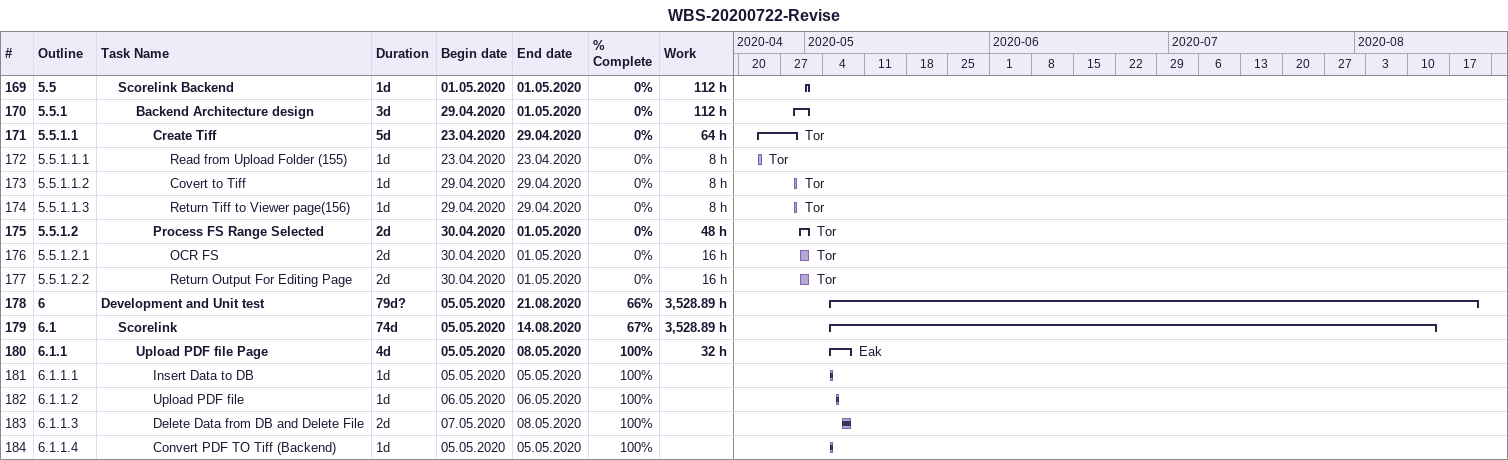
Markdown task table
WBS-20200722-Revise

| ID | WBS | Task | Duration | Start | Finish | Resources | % complete | Work (h) |
|---|---|---|---|---|---|---|---|---|
| 169 | 5.5 | **Scorelink Backend** | 1d | 2020-05-01 | 2020-05-01 |  | 0 | 112 |
| 170 | 5.5.1 | **Backend Architecture design** | 3d | 2020-04-29 | 2020-05-01 |  | 0 | 112 |
| 171 | 5.5.1.1 | **Create Tiff** | 5d | 2020-04-23 | 2020-04-29 | Tor | 0 | 64 |
| 172 | 5.5.1.1.1 | Read from Upload Folder (155) | 1d | 2020-04-23 | 2020-04-23 | Tor | 0 | 8 |
| 173 | 5.5.1.1.2 | Covert to Tiff | 1d | 2020-04-29 | 2020-04-29 | Tor | 0 | 8 |
| 174 | 5.5.1.1.3 | Return Tiff to Viewer page(156) | 1d | 2020-04-29 | 2020-04-29 | Tor | 0 | 8 |
| 175 | 5.5.1.2 | **Process FS Range Selected** | 2d | 2020-04-30 | 2020-05-01 | Tor | 0 | 48 |
| 176 | 5.5.1.2.1 | OCR FS | 2d | 2020-04-30 | 2020-05-01 | Tor | 0 | 16 |
| 177 | 5.5.1.2.2 | Return Output For Editing Page | 2d | 2020-04-30 | 2020-05-01 | Tor | 0 | 16 |
| 178 | 6 | **Development and Unit test** | 79d? | 2020-05-05 | 2020-08-21 |  | 66 | 3528.89 |
| 179 | 6.1 | **Scorelink** | 74d | 2020-05-05 | 2020-08-14 |  | 67 | 3528.89 |
| 180 | 6.1.1 | **Upload PDF file Page** | 4d | 2020-05-05 | 2020-05-08 | Eak | 100 | 32 |
| 181 | 6.1.1.1 | Insert Data to DB | 1d | 2020-05-05 | 2020-05-05 |  | 100 |  |
| 182 | 6.1.1.2 | Upload PDF file | 1d | 2020-05-06 | 2020-05-06 |  | 100 |  |
| 183 | 6.1.1.3 | Delete Data from DB and Delete File | 2d | 2020-05-07 | 2020-05-08 |  | 100 |  |
| 184 | 6.1.1.4 | Convert PDF TO Tiff (Backend) | 1d | 2020-05-05 | 2020-05-05 |  | 100 |  |
